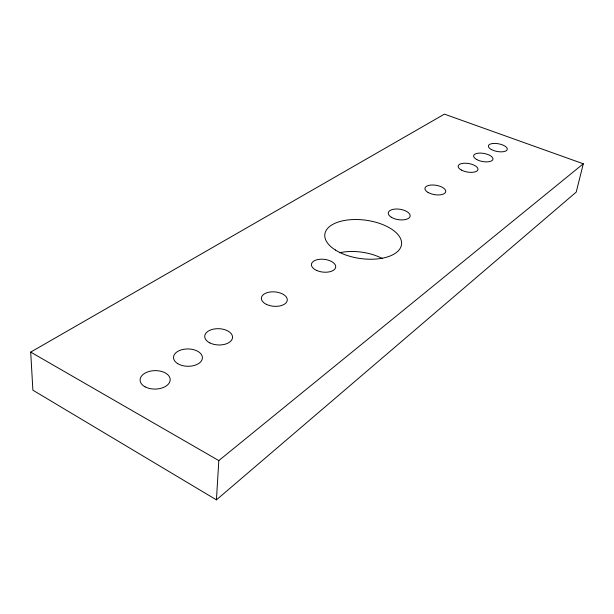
<?xml version="1.0" encoding="UTF-8"?>
<svg xmlns="http://www.w3.org/2000/svg" width="614" height="614" viewBox="0 0 614 614"><rect width="100%" height="100%" fill="white"/><g stroke="black" fill="none" stroke-linecap="round" stroke-linejoin="round"><path stroke-width="0.92" d="M216.427 499.865L218.814 460.584L583.3 163.785L444.429 114.135L30.7 352.106L32.887 390.189L216.427 499.865L576.231 192.082L583.3 163.785M30.7 352.106L218.814 460.584M339.527 252.761A37.968 20.009 7.7 0 1 382.468 258.586M145.088 386.835A15.051 9.225 -1 0 0 169.863 381.601A15.051 9.225 -1 0 0 150.476 371.132A15.051 9.225 -1 0 0 145.088 386.835M177.745 363.657A14.452 8.665 0.7 0 0 201.929 359.965A14.452 8.665 0.7 0 0 184.215 349.212A14.452 8.665 0.7 0 0 177.745 363.657M476.817 159.602A9.816 4.098 10.3 0 0 492.773 159.747A9.816 4.098 10.3 0 0 480.301 153.086A9.816 4.098 10.3 0 0 476.817 159.602M491.522 149.616A9.609 3.907 10.5 0 0 507.103 149.862A9.609 3.907 10.5 0 0 494.869 143.415A9.609 3.907 10.5 0 0 491.522 149.616M209.858 342.919A13.922 8.143 2.3 0 0 232.376 338.475A13.922 8.143 2.3 0 0 213.68 329.089A13.922 8.143 2.3 0 0 209.858 342.919M266.599 304.452A12.994 7.215 4.7 0 0 287.206 300.645A12.994 7.215 4.7 0 0 269.185 292.157A12.994 7.215 4.7 0 0 266.599 304.452M316.717 270.475A12.211 6.416 6.5 0 0 335.689 267.197A12.211 6.416 6.5 0 0 318.313 259.469A12.211 6.416 6.5 0 0 316.717 270.475M391.333 217.249A11.06 5.265 8.6 0 0 409.738 217.149A11.06 5.265 8.6 0 0 396.521 209.006A11.06 5.265 8.6 0 0 391.333 217.249M428.096 192.458A10.522 4.743 9.4 0 0 445.442 192.474A10.522 4.743 9.4 0 0 432.517 184.983A10.522 4.743 9.4 0 0 428.096 192.458M461.352 170.032A10.039 4.298 10 0 0 477.746 170.139A10.039 4.298 10 0 0 465.12 163.217A10.039 4.298 10 0 0 461.352 170.032M335.397 250.028A38.682 19.349 7.7 0 0 400.059 248.563A38.682 19.349 7.7 0 0 354.094 219.528A38.682 19.349 7.7 0 0 335.397 250.028"/></g></svg>
